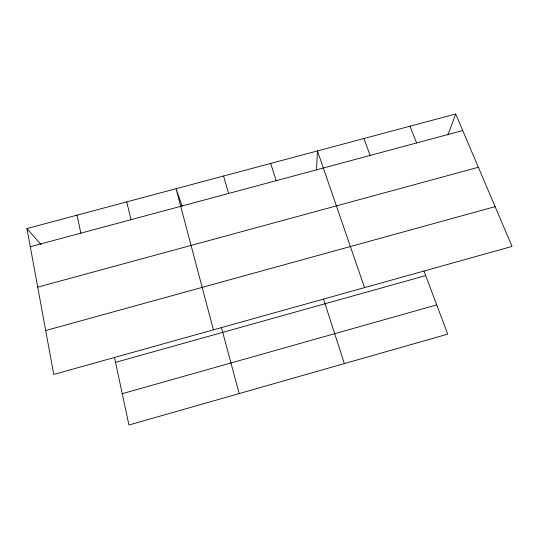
<?xml version="1.0" encoding="UTF-8"?>
<svg xmlns="http://www.w3.org/2000/svg" width="539" height="539" viewBox="0 0 539 539"><rect width="100%" height="100%" fill="white"/><g stroke="black" fill="none" stroke-linecap="round" stroke-linejoin="round"><path stroke-width="0.81" d="M316.481 170.196L317.458 150.933L364.539 287.631M447.916 134.905L455.684 114.005L26.95 228.549L53.752 374.437L512.05 246.424L455.684 114.005M122.245 393.686L436.711 304.885M115.535 362.363L425.682 275.604M45.68 330.528L495.112 206.639M37.717 287.146L478.356 167.272M30.292 246.741L462.731 130.553M26.95 228.549L41.045 244.679M409.95 126.22L416.613 142.943M423.944 271.002L447.727 334.133L128.942 424.995L114.484 357.438M363.879 138.53L370.152 155.427M182.121 206.12L176.058 188.711L213.404 329.841M323.521 299.051L344.34 363.603M270.679 163.432L276.163 180.68M223.55 176.024L228.624 193.454M221.441 327.564L239.181 393.578M126.753 201.889L130.977 219.69M77.05 215.169L80.837 233.165"/></g></svg>
